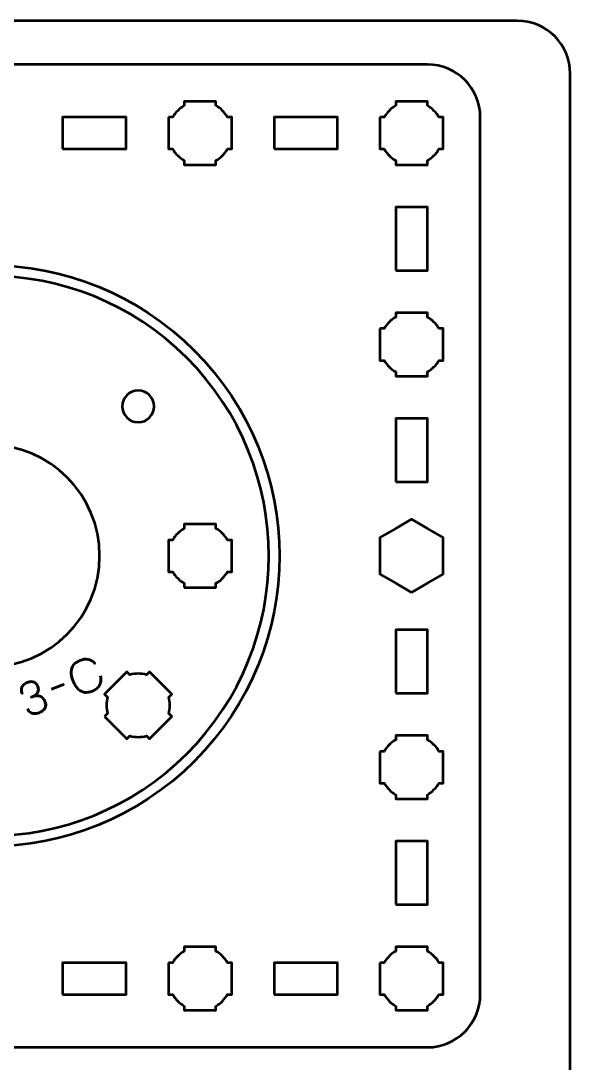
# Model space of a CAD drawing. Header units: centimetres. Extents: x -21 to 0, y -29.7 to 0.
# Drawn here: x -5.2 to 0, y -9.86 to 0 of the extents above; entities that cross this region are included whole.
import ezdxf

# ---------------------------------------------------------------- set-up
doc = ezdxf.new("R2010")
doc.units = ezdxf.units.CM
doc.header["$MEASUREMENT"] = 0
doc.layers.add('Layer 1', color=7, linetype='Continuous')

msp = doc.modelspace()

# ---------------------------------------------------------------- linework, layer by layer
at = {"layer": 'Layer 1', "lineweight": 53}
for points in [[(-4.8, -1.21222), (-4.2, -1.21222), (-4.2, -0.91222), (-4.8, -0.91222), (-4.8, -1.21222)], [(-2.8, -1.21222), (-2.2, -1.21222), (-2.2, -0.91222), (-2.8, -0.91222), (-2.8, -1.21222)], [(-1.65, -2.36222), (-1.35, -2.36222), (-1.35, -1.76222), (-1.65, -1.76222), (-1.65, -2.36222)], [(-1.65, -4.36222), (-1.35, -4.36222), (-1.35, -3.76222), (-1.65, -3.76222), (-1.65, -4.36222)], [(-1.65, -6.36222), (-1.35, -6.36222), (-1.35, -5.76222), (-1.65, -5.76222), (-1.65, -6.36222)], [(-1.65, -8.36222), (-1.35, -8.36222), (-1.35, -7.76222), (-1.65, -7.76222), (-1.65, -8.36222)], [(-4.8, -9.21222), (-4.2, -9.21222), (-4.2, -8.91222), (-4.8, -8.91222), (-4.8, -9.21222)], [(-2.8, -9.21222), (-2.2, -9.21222), (-2.2, -8.91222), (-2.8, -8.91222), (-2.8, -9.21222)]]:
    msp.add_lwpolyline(points, close=True, dxfattribs=at)
at = {"layer": 'Layer 1', "color": 1, "lineweight": 53}
msp.add_open_spline([(-21.00003, -29.19995), (-21.00003, -29.19995), (-21.00003, -2.89992), (-21.00003, -2.89992), (-21.00003, -2.89992), (-21.00003, -2.81709), (-20.93286, -2.74992), (-20.85003, -2.74992), (-20.85003, -2.74992), (-20.7672, -2.74992), (-20.70003, -2.68275), (-20.70003, -2.59992), (-20.70003, -2.59992), (-20.70003, -2.51709), (-20.7672, -2.44992), (-20.85003, -2.44992), (-20.85003, -2.44992), (-20.93286, -2.44992), (-21.00003, -2.38275), (-21.00003, -2.29992), (-21.00003, -2.29992), (-21.00003, -2.21709), (-20.93286, -2.14992), (-20.85003, -2.14992), (-20.85003, -2.14992), (-20.7672, -2.14992), (-20.70003, -2.08275), (-20.70003, -1.99992), (-20.70003, -1.99992), (-20.70003, -1.91709), (-20.7672, -1.84992), (-20.85003, -1.84992), (-20.85003, -1.84992), (-20.93286, -1.84992), (-21.00003, -1.78275), (-21.00003, -1.69992), (-21.00003, -1.69992), (-21.00003, -1.61709), (-20.93286, -1.54992), (-20.85003, -1.54992), (-20.85003, -1.54992), (-20.7672, -1.54992), (-20.70003, -1.48275), (-20.70003, -1.39992), (-20.70003, -1.39992), (-20.70003, -1.31709), (-20.7672, -1.24992), (-20.85003, -1.24992), (-20.85003, -1.24992), (-20.93286, -1.24992), (-21.00003, -1.18275), (-21.00003, -1.09992), (-21.00003, -1.09992), (-21.00003, -1.09992), (-21.00003, -0.49992), (-21.00003, -0.49992), (-21.00003, -0.49992), (-21.00003, -0.22295), (-20.77694, 0.00004), (-20.49994, 0.00004), (-20.49994, 0.00004), (-20.49994, 0.00004), (-0.50008, 0.00004), (-0.50008, 0.00004), (-0.50008, 0.00004), (-0.22294, 0.00004), (0.00002, -0.22295), (0.00002, -0.49992), (0.00002, -0.49992), (0.00002, -0.49992), (0.00002, -29.19995), (0.00002, -29.19995), (0.00002, -29.19995), (0.00002, -29.47695), (-0.22294, -29.70004), (-0.50008, -29.70004), (-0.50008, -29.70004), (-0.50008, -29.70004), (-20.49994, -29.70004), (-20.49994, -29.70004), (-20.49994, -29.70004), (-20.77694, -29.70004), (-21.00003, -29.47695), (-21.00003, -29.19995)], degree=3, knots=[0, 0, 0, 0, 0.047619, 0.047619, 0.047619, 0.047619, 0.0952381, 0.0952381, 0.0952381, 0.0952381, 0.1428571, 0.1428571, 0.1428571, 0.1428571, 0.1904762, 0.1904762, 0.1904762, 0.1904762, 0.2380952, 0.2380952, 0.2380952, 0.2380952, 0.2857143, 0.2857143, 0.2857143, 0.2857143, 0.3333333, 0.3333333, 0.3333333, 0.3333333, 0.3809524, 0.3809524, 0.3809524, 0.3809524, 0.4285714, 0.4285714, 0.4285714, 0.4285714, 0.4761905, 0.4761905, 0.4761905, 0.4761905, 0.5238095, 0.5238095, 0.5238095, 0.5238095, 0.5714286, 0.5714286, 0.5714286, 0.5714286, 0.6190476, 0.6190476, 0.6190476, 0.6190476, 0.6666667, 0.6666667, 0.6666667, 0.6666667, 0.7142857, 0.7142857, 0.7142857, 0.7142857, 0.7619048, 0.7619048, 0.7619048, 0.7619048, 0.8095238, 0.8095238, 0.8095238, 0.8095238, 0.8571429, 0.8571429, 0.8571429, 0.8571429, 0.9047619, 0.9047619, 0.9047619, 0.9047619, 0.952381, 0.952381, 0.952381, 0.952381, 1, 1, 1, 1], dxfattribs=at)
at = {"layer": 'Layer 1', "color": 3, "lineweight": 53}
for points, knots in [([(-10.15, -9.21222), (-10.15, -9.21222), (-10.15, -0.91222), (-10.15, -0.91222), (-10.15, -0.91222), (-10.15, -0.63613), (-9.92609, -0.41222), (-9.65, -0.41222), (-9.65, -0.41222), (-9.65, -0.41222), (-1.35, -0.41222), (-1.35, -0.41222), (-1.35, -0.41222), (-1.07391, -0.41222), (-0.85, -0.63613), (-0.85, -0.91222), (-0.85, -0.91222), (-0.85, -0.91222), (-0.85, -9.21222), (-0.85, -9.21222), (-0.85, -9.21222), (-0.85, -9.48831), (-1.07391, -9.71222), (-1.35, -9.71222), (-1.35, -9.71222), (-1.35, -9.71222), (-9.65, -9.71222), (-9.65, -9.71222), (-9.65, -9.71222), (-9.92609, -9.71222), (-10.15, -9.48831), (-10.15, -9.21222)], [0, 0, 0, 0, 0.125, 0.125, 0.125, 0.125, 0.25, 0.25, 0.25, 0.25, 0.375, 0.375, 0.375, 0.375, 0.5, 0.5, 0.5, 0.5, 0.625, 0.625, 0.625, 0.625, 0.75, 0.75, 0.75, 0.75, 0.875, 0.875, 0.875, 0.875, 1, 1, 1, 1]), ([(-8.04233, -4.01225), (-8.04233, -4.01225), (-8.54996, -4.01225), (-8.54996, -4.01225), (-8.54996, -4.01225), (-8.54996, -4.01225), (-8.54996, -4.96227), (-8.54996, -4.96227), (-8.54996, -4.96227), (-8.54996, -4.96227), (-8.85001, -4.96227), (-8.85001, -4.96227), (-8.85001, -4.96227), (-8.90522, -4.96227), (-8.95001, -5.00706), (-8.95001, -5.06227), (-8.95001, -5.06227), (-8.95001, -5.11748), (-8.90522, -5.16227), (-8.85001, -5.16227), (-8.85001, -5.16227), (-8.85001, -5.16227), (-8.54996, -5.16227), (-8.54996, -5.16227), (-8.54996, -5.16227), (-8.54996, -5.16227), (-8.54996, -6.11224), (-8.54996, -6.11224), (-8.54996, -6.11224), (-8.54996, -6.11224), (-8.04233, -6.11224), (-8.04233, -6.11224), (-8.04233, -6.11224), (-7.90815, -6.43763), (-7.709, -6.74254), (-7.44463, -7.00691), (-7.44463, -7.00691), (-6.37083, -8.0807), (-4.62917, -8.0807), (-3.55537, -7.00691), (-3.55537, -7.00691), (-2.48154, -5.93308), (-2.48154, -4.19142), (-3.55534, -3.11762), (-3.55534, -3.11762), (-4.62917, -2.0438), (-6.37083, -2.0438), (-7.44465, -3.11762), (-7.44465, -3.11762), (-7.70901, -3.38198), (-7.90814, -3.68686), (-8.04233, -4.01225)], [0, 0, 0, 0, 0.0769231, 0.0769231, 0.0769231, 0.0769231, 0.1538462, 0.1538462, 0.1538462, 0.1538462, 0.2307692, 0.2307692, 0.2307692, 0.2307692, 0.3076923, 0.3076923, 0.3076923, 0.3076923, 0.3846154, 0.3846154, 0.3846154, 0.3846154, 0.4615385, 0.4615385, 0.4615385, 0.4615385, 0.5384615, 0.5384615, 0.5384615, 0.5384615, 0.6153846, 0.6153846, 0.6153846, 0.6153846, 0.6923077, 0.6923077, 0.6923077, 0.6923077, 0.7692308, 0.7692308, 0.7692308, 0.7692308, 0.8461538, 0.8461538, 0.8461538, 0.8461538, 0.9230769, 0.9230769, 0.9230769, 0.9230769, 1, 1, 1, 1]), ([(-8.04233, -4.01225), (-8.04233, -4.01225), (-8.54996, -4.01225), (-8.54996, -4.01225), (-8.54996, -4.01225), (-8.54996, -4.01225), (-8.54996, -4.96227), (-8.54996, -4.96227), (-8.54996, -4.96227), (-8.54996, -4.96227), (-8.85001, -4.96227), (-8.85001, -4.96227), (-8.85001, -4.96227), (-8.90522, -4.96227), (-8.95001, -5.00706), (-8.95001, -5.06227), (-8.95001, -5.06227), (-8.95001, -5.11748), (-8.90522, -5.16227), (-8.85001, -5.16227), (-8.85001, -5.16227), (-8.85001, -5.16227), (-8.54996, -5.16227), (-8.54996, -5.16227), (-8.54996, -5.16227), (-8.54996, -5.16227), (-8.54996, -6.11224), (-8.54996, -6.11224), (-8.54996, -6.11224), (-8.54996, -6.11224), (-8.04233, -6.11224), (-8.04233, -6.11224), (-8.04233, -6.11224), (-7.90815, -6.43763), (-7.709, -6.74254), (-7.44463, -7.00691), (-7.44463, -7.00691), (-6.37083, -8.0807), (-4.62917, -8.0807), (-3.55537, -7.00691), (-3.55537, -7.00691), (-2.48154, -5.93308), (-2.48154, -4.19142), (-3.55534, -3.11762), (-3.55534, -3.11762), (-4.62917, -2.0438), (-6.37083, -2.0438), (-7.44465, -3.11762), (-7.44465, -3.11762), (-7.70901, -3.38198), (-7.90814, -3.68686), (-8.04233, -4.01225)], [0, 0, 0, 0, 0.0769231, 0.0769231, 0.0769231, 0.0769231, 0.1538462, 0.1538462, 0.1538462, 0.1538462, 0.2307692, 0.2307692, 0.2307692, 0.2307692, 0.3076923, 0.3076923, 0.3076923, 0.3076923, 0.3846154, 0.3846154, 0.3846154, 0.3846154, 0.4615385, 0.4615385, 0.4615385, 0.4615385, 0.5384615, 0.5384615, 0.5384615, 0.5384615, 0.6153846, 0.6153846, 0.6153846, 0.6153846, 0.6923077, 0.6923077, 0.6923077, 0.6923077, 0.7692308, 0.7692308, 0.7692308, 0.7692308, 0.8461538, 0.8461538, 0.8461538, 0.8461538, 0.9230769, 0.9230769, 0.9230769, 0.9230769, 1, 1, 1, 1]), ([(-7.3738, -3.18845), (-6.3391, -2.15375), (-4.66086, -2.15375), (-3.62613, -3.18848), (-3.62613, -3.18848), (-2.59143, -4.22318), (-2.59143, -5.90142), (-3.62613, -6.93612), (-3.62613, -6.93612), (-4.66086, -7.97084), (-6.3391, -7.97084), (-7.3738, -6.93614), (-7.3738, -6.93614), (-8.40853, -5.90142), (-8.40853, -4.22318), (-7.3738, -3.18845)], [0, 0, 0, 0, 0.25, 0.25, 0.25, 0.25, 0.5, 0.5, 0.5, 0.5, 0.75, 0.75, 0.75, 0.75, 1, 1, 1, 1])]:
    msp.add_open_spline(points, degree=3, knots=knots, dxfattribs=at)
at = {"layer": 'Layer 1', "lineweight": 53}
for points, knots in [([(-3.8, -0.91222), (-3.8, -0.91222), (-3.75985, -0.91222), (-3.75985, -0.91222), (-3.75985, -0.91222), (-3.7335, -0.86669), (-3.69553, -0.82872), (-3.65, -0.80237), (-3.65, -0.80237), (-3.65, -0.80237), (-3.65, -0.76222), (-3.65, -0.76222), (-3.65, -0.76222), (-3.65, -0.76222), (-3.5, -0.76222), (-3.5, -0.76222), (-3.5, -0.76222), (-3.5, -0.76222), (-3.35, -0.76222), (-3.35, -0.76222), (-3.35, -0.76222), (-3.35, -0.76222), (-3.35, -0.80237), (-3.35, -0.80237), (-3.35, -0.80237), (-3.30447, -0.82872), (-3.2665, -0.86669), (-3.24015, -0.91222), (-3.24015, -0.91222), (-3.24015, -0.91222), (-3.2, -0.91222), (-3.2, -0.91222), (-3.2, -0.91222), (-3.2, -0.91222), (-3.2, -1.06222), (-3.2, -1.06222), (-3.2, -1.06222), (-3.2, -1.06222), (-3.2, -1.21222), (-3.2, -1.21222), (-3.2, -1.21222), (-3.2, -1.21222), (-3.24015, -1.21222), (-3.24015, -1.21222), (-3.24015, -1.21222), (-3.2665, -1.25775), (-3.30447, -1.29572), (-3.35, -1.32207), (-3.35, -1.32207), (-3.35, -1.32207), (-3.35, -1.36222), (-3.35, -1.36222), (-3.35, -1.36222), (-3.35, -1.36222), (-3.5, -1.36222), (-3.5, -1.36222), (-3.5, -1.36222), (-3.5, -1.36222), (-3.65, -1.36222), (-3.65, -1.36222), (-3.65, -1.36222), (-3.65, -1.36222), (-3.65, -1.32207), (-3.65, -1.32207), (-3.65, -1.32207), (-3.69553, -1.29572), (-3.7335, -1.25775), (-3.75985, -1.21222), (-3.75985, -1.21222), (-3.75985, -1.21222), (-3.8, -1.21222), (-3.8, -1.21222), (-3.8, -1.21222), (-3.8, -1.21222), (-3.8, -1.06222), (-3.8, -1.06222), (-3.8, -1.06222), (-3.8, -1.06222), (-3.8, -0.91222), (-3.8, -0.91222)], [0, 0, 0, 0, 0.05, 0.05, 0.05, 0.05, 0.1, 0.1, 0.1, 0.1, 0.15, 0.15, 0.15, 0.15, 0.2, 0.2, 0.2, 0.2, 0.25, 0.25, 0.25, 0.25, 0.3, 0.3, 0.3, 0.3, 0.35, 0.35, 0.35, 0.35, 0.4, 0.4, 0.4, 0.4, 0.45, 0.45, 0.45, 0.45, 0.5, 0.5, 0.5, 0.5, 0.55, 0.55, 0.55, 0.55, 0.6, 0.6, 0.6, 0.6, 0.65, 0.65, 0.65, 0.65, 0.7, 0.7, 0.7, 0.7, 0.75, 0.75, 0.75, 0.75, 0.8, 0.8, 0.8, 0.8, 0.85, 0.85, 0.85, 0.85, 0.9, 0.9, 0.9, 0.9, 0.95, 0.95, 0.95, 0.95, 1, 1, 1, 1]), ([(-1.8, -0.91222), (-1.8, -0.91222), (-1.75985, -0.91222), (-1.75985, -0.91222), (-1.75985, -0.91222), (-1.7335, -0.86669), (-1.69553, -0.82872), (-1.65, -0.80237), (-1.65, -0.80237), (-1.65, -0.80237), (-1.65, -0.76222), (-1.65, -0.76222), (-1.65, -0.76222), (-1.65, -0.76222), (-1.5, -0.76222), (-1.5, -0.76222), (-1.5, -0.76222), (-1.5, -0.76222), (-1.35, -0.76222), (-1.35, -0.76222), (-1.35, -0.76222), (-1.35, -0.76222), (-1.35, -0.80237), (-1.35, -0.80237), (-1.35, -0.80237), (-1.30447, -0.82872), (-1.2665, -0.86669), (-1.24015, -0.91222), (-1.24015, -0.91222), (-1.24015, -0.91222), (-1.2, -0.91222), (-1.2, -0.91222), (-1.2, -0.91222), (-1.2, -0.91222), (-1.2, -1.06222), (-1.2, -1.06222), (-1.2, -1.06222), (-1.2, -1.06222), (-1.2, -1.21222), (-1.2, -1.21222), (-1.2, -1.21222), (-1.2, -1.21222), (-1.24015, -1.21222), (-1.24015, -1.21222), (-1.24015, -1.21222), (-1.2665, -1.25775), (-1.30447, -1.29572), (-1.35, -1.32207), (-1.35, -1.32207), (-1.35, -1.32207), (-1.35, -1.36222), (-1.35, -1.36222), (-1.35, -1.36222), (-1.35, -1.36222), (-1.5, -1.36222), (-1.5, -1.36222), (-1.5, -1.36222), (-1.5, -1.36222), (-1.65, -1.36222), (-1.65, -1.36222), (-1.65, -1.36222), (-1.65, -1.36222), (-1.65, -1.32207), (-1.65, -1.32207), (-1.65, -1.32207), (-1.69553, -1.29572), (-1.7335, -1.25775), (-1.75985, -1.21222), (-1.75985, -1.21222), (-1.75985, -1.21222), (-1.8, -1.21222), (-1.8, -1.21222), (-1.8, -1.21222), (-1.8, -1.21222), (-1.8, -1.06222), (-1.8, -1.06222), (-1.8, -1.06222), (-1.8, -1.06222), (-1.8, -0.91222), (-1.8, -0.91222)], [0, 0, 0, 0, 0.05, 0.05, 0.05, 0.05, 0.1, 0.1, 0.1, 0.1, 0.15, 0.15, 0.15, 0.15, 0.2, 0.2, 0.2, 0.2, 0.25, 0.25, 0.25, 0.25, 0.3, 0.3, 0.3, 0.3, 0.35, 0.35, 0.35, 0.35, 0.4, 0.4, 0.4, 0.4, 0.45, 0.45, 0.45, 0.45, 0.5, 0.5, 0.5, 0.5, 0.55, 0.55, 0.55, 0.55, 0.6, 0.6, 0.6, 0.6, 0.65, 0.65, 0.65, 0.65, 0.7, 0.7, 0.7, 0.7, 0.75, 0.75, 0.75, 0.75, 0.8, 0.8, 0.8, 0.8, 0.85, 0.85, 0.85, 0.85, 0.9, 0.9, 0.9, 0.9, 0.95, 0.95, 0.95, 0.95, 1, 1, 1, 1]), ([(-1.8, -2.91222), (-1.8, -2.91222), (-1.75985, -2.91222), (-1.75985, -2.91222), (-1.75985, -2.91222), (-1.7335, -2.86669), (-1.69553, -2.82872), (-1.65, -2.80237), (-1.65, -2.80237), (-1.65, -2.80237), (-1.65, -2.76222), (-1.65, -2.76222), (-1.65, -2.76222), (-1.65, -2.76222), (-1.5, -2.76222), (-1.5, -2.76222), (-1.5, -2.76222), (-1.5, -2.76222), (-1.35, -2.76222), (-1.35, -2.76222), (-1.35, -2.76222), (-1.35, -2.76222), (-1.35, -2.80237), (-1.35, -2.80237), (-1.35, -2.80237), (-1.30447, -2.82872), (-1.2665, -2.86669), (-1.24015, -2.91222), (-1.24015, -2.91222), (-1.24015, -2.91222), (-1.2, -2.91222), (-1.2, -2.91222), (-1.2, -2.91222), (-1.2, -2.91222), (-1.2, -3.06222), (-1.2, -3.06222), (-1.2, -3.06222), (-1.2, -3.06222), (-1.2, -3.21222), (-1.2, -3.21222), (-1.2, -3.21222), (-1.2, -3.21222), (-1.24015, -3.21222), (-1.24015, -3.21222), (-1.24015, -3.21222), (-1.2665, -3.25775), (-1.30447, -3.29572), (-1.35, -3.32207), (-1.35, -3.32207), (-1.35, -3.32207), (-1.35, -3.36222), (-1.35, -3.36222), (-1.35, -3.36222), (-1.35, -3.36222), (-1.5, -3.36222), (-1.5, -3.36222), (-1.5, -3.36222), (-1.5, -3.36222), (-1.65, -3.36222), (-1.65, -3.36222), (-1.65, -3.36222), (-1.65, -3.36222), (-1.65, -3.32207), (-1.65, -3.32207), (-1.65, -3.32207), (-1.69553, -3.29572), (-1.7335, -3.25775), (-1.75985, -3.21222), (-1.75985, -3.21222), (-1.75985, -3.21222), (-1.8, -3.21222), (-1.8, -3.21222), (-1.8, -3.21222), (-1.8, -3.21222), (-1.8, -3.06222), (-1.8, -3.06222), (-1.8, -3.06222), (-1.8, -3.06222), (-1.8, -2.91222), (-1.8, -2.91222)], [0, 0, 0, 0, 0.05, 0.05, 0.05, 0.05, 0.1, 0.1, 0.1, 0.1, 0.15, 0.15, 0.15, 0.15, 0.2, 0.2, 0.2, 0.2, 0.25, 0.25, 0.25, 0.25, 0.3, 0.3, 0.3, 0.3, 0.35, 0.35, 0.35, 0.35, 0.4, 0.4, 0.4, 0.4, 0.45, 0.45, 0.45, 0.45, 0.5, 0.5, 0.5, 0.5, 0.55, 0.55, 0.55, 0.55, 0.6, 0.6, 0.6, 0.6, 0.65, 0.65, 0.65, 0.65, 0.7, 0.7, 0.7, 0.7, 0.75, 0.75, 0.75, 0.75, 0.8, 0.8, 0.8, 0.8, 0.85, 0.85, 0.85, 0.85, 0.9, 0.9, 0.9, 0.9, 0.95, 0.95, 0.95, 0.95, 1, 1, 1, 1]), ([(-4.08578, -3.49807), (-4.00295, -3.49807), (-3.93578, -3.56524), (-3.93578, -3.64807), (-3.93578, -3.64807), (-3.93578, -3.7309), (-4.00295, -3.79807), (-4.08578, -3.79807), (-4.08578, -3.79807), (-4.16861, -3.79807), (-4.23578, -3.7309), (-4.23578, -3.64807), (-4.23578, -3.64807), (-4.23578, -3.56524), (-4.16861, -3.49807), (-4.08578, -3.49807)], [0, 0, 0, 0, 0.25, 0.25, 0.25, 0.25, 0.5, 0.5, 0.5, 0.5, 0.75, 0.75, 0.75, 0.75, 1, 1, 1, 1]), ([(-5.5, -4.01221), (-4.9202, -4.01221), (-4.44999, -4.48242), (-4.44999, -5.06222), (-4.44999, -5.06222), (-4.44999, -5.64202), (-4.9202, -6.11223), (-5.5, -6.11223), (-5.5, -6.11223), (-6.0798, -6.11223), (-6.55001, -5.64202), (-6.55001, -5.06222), (-6.55001, -5.06222), (-6.55001, -4.48242), (-6.0798, -4.01221), (-5.5, -4.01221)], [0, 0, 0, 0, 0.25, 0.25, 0.25, 0.25, 0.5, 0.5, 0.5, 0.5, 0.75, 0.75, 0.75, 0.75, 1, 1, 1, 1]), ([(-1.5, -5.40862), (-1.5, -5.40862), (-1.65001, -5.32202), (-1.65001, -5.32202), (-1.65001, -5.32202), (-1.65001, -5.32202), (-1.8, -5.23542), (-1.8, -5.23542), (-1.8, -5.23542), (-1.8, -5.23542), (-1.8, -5.06221), (-1.8, -5.06221), (-1.8, -5.06221), (-1.8, -5.06221), (-1.8, -4.889), (-1.8, -4.889), (-1.8, -4.889), (-1.8, -4.889), (-1.65001, -4.8024), (-1.65001, -4.8024), (-1.65001, -4.8024), (-1.65001, -4.8024), (-1.5, -4.7158), (-1.5, -4.7158), (-1.5, -4.7158), (-1.5, -4.7158), (-1.34999, -4.8024), (-1.34999, -4.8024), (-1.34999, -4.8024), (-1.34999, -4.8024), (-1.2, -4.889), (-1.2, -4.889), (-1.2, -4.889), (-1.2, -4.889), (-1.2, -5.06221), (-1.2, -5.06221), (-1.2, -5.06221), (-1.2, -5.06221), (-1.2, -5.23542), (-1.2, -5.23542), (-1.2, -5.23542), (-1.2, -5.23542), (-1.34999, -5.32202), (-1.34999, -5.32202), (-1.34999, -5.32202), (-1.34999, -5.32202), (-1.5, -5.40862), (-1.5, -5.40862)], [0, 0, 0, 0, 0.0833333, 0.0833333, 0.0833333, 0.0833333, 0.1666667, 0.1666667, 0.1666667, 0.1666667, 0.25, 0.25, 0.25, 0.25, 0.3333333, 0.3333333, 0.3333333, 0.3333333, 0.4166667, 0.4166667, 0.4166667, 0.4166667, 0.5, 0.5, 0.5, 0.5, 0.5833333, 0.5833333, 0.5833333, 0.5833333, 0.6666667, 0.6666667, 0.6666667, 0.6666667, 0.75, 0.75, 0.75, 0.75, 0.8333333, 0.8333333, 0.8333333, 0.8333333, 0.9166667, 0.9166667, 0.9166667, 0.9166667, 1, 1, 1, 1]), ([(-3.65002, -5.36226), (-3.65002, -5.36226), (-3.65002, -5.32206), (-3.65002, -5.32206), (-3.65002, -5.32206), (-3.69554, -5.29573), (-3.73347, -5.25777), (-3.7598, -5.21226), (-3.7598, -5.21226), (-3.7598, -5.21226), (-3.80002, -5.21226), (-3.80002, -5.21226), (-3.80002, -5.21226), (-3.80002, -5.21226), (-3.80002, -4.91226), (-3.80002, -4.91226), (-3.80002, -4.91226), (-3.80002, -4.91226), (-3.75983, -4.91226), (-3.75983, -4.91226), (-3.75983, -4.91226), (-3.7335, -4.86673), (-3.69555, -4.82874), (-3.65002, -4.80238), (-3.65002, -4.80238), (-3.65002, -4.80238), (-3.65002, -4.76226), (-3.65002, -4.76226), (-3.65002, -4.76226), (-3.65002, -4.76226), (-3.5046, -4.76226), (-3.5046, -4.76226), (-3.5046, -4.76226), (-3.5046, -4.76226), (-3.49995, -4.7622), (-3.49995, -4.7622), (-3.49995, -4.7622), (-3.49995, -4.7622), (-3.49531, -4.76226), (-3.49531, -4.76226), (-3.49531, -4.76226), (-3.49531, -4.76226), (-3.35002, -4.76226), (-3.35002, -4.76226), (-3.35002, -4.76226), (-3.35002, -4.76226), (-3.35002, -4.80233), (-3.35002, -4.80233), (-3.35002, -4.80233), (-3.30445, -4.82868), (-3.26644, -4.86668), (-3.24008, -4.91226), (-3.24008, -4.91226), (-3.24008, -4.91226), (-3.20002, -4.91226), (-3.20002, -4.91226), (-3.20002, -4.91226), (-3.20002, -4.91226), (-3.20002, -5.05554), (-3.20002, -5.05554), (-3.20002, -5.05554), (-3.20002, -5.05554), (-3.19994, -5.06221), (-3.19994, -5.06221), (-3.19994, -5.06221), (-3.19994, -5.06221), (-3.20002, -5.06889), (-3.20002, -5.06889), (-3.20002, -5.06889), (-3.20002, -5.06889), (-3.20002, -5.21226), (-3.20002, -5.21226), (-3.20002, -5.21226), (-3.20002, -5.21226), (-3.24012, -5.21226), (-3.24012, -5.21226), (-3.24012, -5.21226), (-3.26648, -5.2578), (-3.30447, -5.29578), (-3.35002, -5.32211), (-3.35002, -5.32211), (-3.35002, -5.32211), (-3.35002, -5.36226), (-3.35002, -5.36226), (-3.35002, -5.36226), (-3.35002, -5.36226), (-3.65002, -5.36226), (-3.65002, -5.36226)], [0, 0, 0, 0, 0.0454545, 0.0454545, 0.0454545, 0.0454545, 0.0909091, 0.0909091, 0.0909091, 0.0909091, 0.1363636, 0.1363636, 0.1363636, 0.1363636, 0.1818182, 0.1818182, 0.1818182, 0.1818182, 0.2272727, 0.2272727, 0.2272727, 0.2272727, 0.2727273, 0.2727273, 0.2727273, 0.2727273, 0.3181818, 0.3181818, 0.3181818, 0.3181818, 0.3636364, 0.3636364, 0.3636364, 0.3636364, 0.4090909, 0.4090909, 0.4090909, 0.4090909, 0.4545455, 0.4545455, 0.4545455, 0.4545455, 0.5, 0.5, 0.5, 0.5, 0.5454545, 0.5454545, 0.5454545, 0.5454545, 0.5909091, 0.5909091, 0.5909091, 0.5909091, 0.6363636, 0.6363636, 0.6363636, 0.6363636, 0.6818182, 0.6818182, 0.6818182, 0.6818182, 0.7272727, 0.7272727, 0.7272727, 0.7272727, 0.7727273, 0.7727273, 0.7727273, 0.7727273, 0.8181818, 0.8181818, 0.8181818, 0.8181818, 0.8636364, 0.8636364, 0.8636364, 0.8636364, 0.9090909, 0.9090909, 0.9090909, 0.9090909, 0.9545455, 0.9545455, 0.9545455, 0.9545455, 1, 1, 1, 1]), ([(-4.40401, -6.58254), (-4.40401, -6.58254), (-4.37558, -6.55411), (-4.37558, -6.55411), (-4.37558, -6.55411), (-4.38915, -6.50331), (-4.38913, -6.44964), (-4.37557, -6.39884), (-4.37557, -6.39884), (-4.37557, -6.39884), (-4.40401, -6.37041), (-4.40401, -6.37041), (-4.40401, -6.37041), (-4.40401, -6.37041), (-4.19187, -6.15827), (-4.19187, -6.15827), (-4.19187, -6.15827), (-4.19187, -6.15827), (-4.16346, -6.18669), (-4.16346, -6.18669), (-4.16346, -6.18669), (-4.11264, -6.17312), (-4.05895, -6.17309), (-4.00811, -6.18664), (-4.00811, -6.18664), (-4.00811, -6.18664), (-3.97974, -6.15827), (-3.97974, -6.15827), (-3.97974, -6.15827), (-3.97974, -6.15827), (-3.87692, -6.2611), (-3.87692, -6.2611), (-3.87692, -6.2611), (-3.87692, -6.2611), (-3.87358, -6.26435), (-3.87358, -6.26435), (-3.87358, -6.26435), (-3.87358, -6.26435), (-3.87035, -6.26767), (-3.87035, -6.26767), (-3.87035, -6.26767), (-3.87035, -6.26767), (-3.76761, -6.37041), (-3.76761, -6.37041), (-3.76761, -6.37041), (-3.76761, -6.37041), (-3.79594, -6.39874), (-3.79594, -6.39874), (-3.79594, -6.39874), (-3.78235, -6.44959), (-3.78235, -6.50334), (-3.79594, -6.55421), (-3.79594, -6.55421), (-3.79594, -6.55421), (-3.76761, -6.58254), (-3.76761, -6.58254), (-3.76761, -6.58254), (-3.76761, -6.58254), (-3.86893, -6.68385), (-3.86893, -6.68385), (-3.86893, -6.68385), (-3.86893, -6.68385), (-3.87358, -6.68862), (-3.87358, -6.68862), (-3.87358, -6.68862), (-3.87358, -6.68862), (-3.87836, -6.69329), (-3.87836, -6.69329), (-3.87836, -6.69329), (-3.87836, -6.69329), (-3.97974, -6.79467), (-3.97974, -6.79467), (-3.97974, -6.79467), (-3.97974, -6.79467), (-4.0081, -6.76631), (-4.0081, -6.76631), (-4.0081, -6.76631), (-4.05894, -6.77988), (-4.11266, -6.77987), (-4.16348, -6.76628), (-4.16348, -6.76628), (-4.16348, -6.76628), (-4.19187, -6.79467), (-4.19187, -6.79467), (-4.19187, -6.79467), (-4.19187, -6.79467), (-4.40401, -6.58254), (-4.40401, -6.58254)], [0, 0, 0, 0, 0.0454545, 0.0454545, 0.0454545, 0.0454545, 0.0909091, 0.0909091, 0.0909091, 0.0909091, 0.1363636, 0.1363636, 0.1363636, 0.1363636, 0.1818182, 0.1818182, 0.1818182, 0.1818182, 0.2272727, 0.2272727, 0.2272727, 0.2272727, 0.2727273, 0.2727273, 0.2727273, 0.2727273, 0.3181818, 0.3181818, 0.3181818, 0.3181818, 0.3636364, 0.3636364, 0.3636364, 0.3636364, 0.4090909, 0.4090909, 0.4090909, 0.4090909, 0.4545455, 0.4545455, 0.4545455, 0.4545455, 0.5, 0.5, 0.5, 0.5, 0.5454545, 0.5454545, 0.5454545, 0.5454545, 0.5909091, 0.5909091, 0.5909091, 0.5909091, 0.6363636, 0.6363636, 0.6363636, 0.6363636, 0.6818182, 0.6818182, 0.6818182, 0.6818182, 0.7272727, 0.7272727, 0.7272727, 0.7272727, 0.7727273, 0.7727273, 0.7727273, 0.7727273, 0.8181818, 0.8181818, 0.8181818, 0.8181818, 0.8636364, 0.8636364, 0.8636364, 0.8636364, 0.9090909, 0.9090909, 0.9090909, 0.9090909, 0.9545455, 0.9545455, 0.9545455, 0.9545455, 1, 1, 1, 1]), ([(-1.8, -6.91222), (-1.8, -6.91222), (-1.75985, -6.91222), (-1.75985, -6.91222), (-1.75985, -6.91222), (-1.7335, -6.86669), (-1.69553, -6.82872), (-1.65, -6.80237), (-1.65, -6.80237), (-1.65, -6.80237), (-1.65, -6.76222), (-1.65, -6.76222), (-1.65, -6.76222), (-1.65, -6.76222), (-1.5, -6.76222), (-1.5, -6.76222), (-1.5, -6.76222), (-1.5, -6.76222), (-1.35, -6.76222), (-1.35, -6.76222), (-1.35, -6.76222), (-1.35, -6.76222), (-1.35, -6.80237), (-1.35, -6.80237), (-1.35, -6.80237), (-1.30447, -6.82872), (-1.2665, -6.86669), (-1.24015, -6.91222), (-1.24015, -6.91222), (-1.24015, -6.91222), (-1.2, -6.91222), (-1.2, -6.91222), (-1.2, -6.91222), (-1.2, -6.91222), (-1.2, -7.06222), (-1.2, -7.06222), (-1.2, -7.06222), (-1.2, -7.06222), (-1.2, -7.21222), (-1.2, -7.21222), (-1.2, -7.21222), (-1.2, -7.21222), (-1.24015, -7.21222), (-1.24015, -7.21222), (-1.24015, -7.21222), (-1.2665, -7.25775), (-1.30447, -7.29572), (-1.35, -7.32207), (-1.35, -7.32207), (-1.35, -7.32207), (-1.35, -7.36222), (-1.35, -7.36222), (-1.35, -7.36222), (-1.35, -7.36222), (-1.5, -7.36222), (-1.5, -7.36222), (-1.5, -7.36222), (-1.5, -7.36222), (-1.65, -7.36222), (-1.65, -7.36222), (-1.65, -7.36222), (-1.65, -7.36222), (-1.65, -7.32207), (-1.65, -7.32207), (-1.65, -7.32207), (-1.69553, -7.29572), (-1.7335, -7.25775), (-1.75985, -7.21222), (-1.75985, -7.21222), (-1.75985, -7.21222), (-1.8, -7.21222), (-1.8, -7.21222), (-1.8, -7.21222), (-1.8, -7.21222), (-1.8, -7.06222), (-1.8, -7.06222), (-1.8, -7.06222), (-1.8, -7.06222), (-1.8, -6.91222), (-1.8, -6.91222)], [0, 0, 0, 0, 0.05, 0.05, 0.05, 0.05, 0.1, 0.1, 0.1, 0.1, 0.15, 0.15, 0.15, 0.15, 0.2, 0.2, 0.2, 0.2, 0.25, 0.25, 0.25, 0.25, 0.3, 0.3, 0.3, 0.3, 0.35, 0.35, 0.35, 0.35, 0.4, 0.4, 0.4, 0.4, 0.45, 0.45, 0.45, 0.45, 0.5, 0.5, 0.5, 0.5, 0.55, 0.55, 0.55, 0.55, 0.6, 0.6, 0.6, 0.6, 0.65, 0.65, 0.65, 0.65, 0.7, 0.7, 0.7, 0.7, 0.75, 0.75, 0.75, 0.75, 0.8, 0.8, 0.8, 0.8, 0.85, 0.85, 0.85, 0.85, 0.9, 0.9, 0.9, 0.9, 0.95, 0.95, 0.95, 0.95, 1, 1, 1, 1]), ([(-3.8, -8.91222), (-3.8, -8.91222), (-3.75985, -8.91222), (-3.75985, -8.91222), (-3.75985, -8.91222), (-3.7335, -8.86669), (-3.69553, -8.82872), (-3.65, -8.80237), (-3.65, -8.80237), (-3.65, -8.80237), (-3.65, -8.76222), (-3.65, -8.76222), (-3.65, -8.76222), (-3.65, -8.76222), (-3.5, -8.76222), (-3.5, -8.76222), (-3.5, -8.76222), (-3.5, -8.76222), (-3.35, -8.76222), (-3.35, -8.76222), (-3.35, -8.76222), (-3.35, -8.76222), (-3.35, -8.80237), (-3.35, -8.80237), (-3.35, -8.80237), (-3.30447, -8.82872), (-3.2665, -8.86669), (-3.24015, -8.91222), (-3.24015, -8.91222), (-3.24015, -8.91222), (-3.2, -8.91222), (-3.2, -8.91222), (-3.2, -8.91222), (-3.2, -8.91222), (-3.2, -9.06222), (-3.2, -9.06222), (-3.2, -9.06222), (-3.2, -9.06222), (-3.2, -9.21222), (-3.2, -9.21222), (-3.2, -9.21222), (-3.2, -9.21222), (-3.24015, -9.21222), (-3.24015, -9.21222), (-3.24015, -9.21222), (-3.2665, -9.25775), (-3.30447, -9.29572), (-3.35, -9.32207), (-3.35, -9.32207), (-3.35, -9.32207), (-3.35, -9.36222), (-3.35, -9.36222), (-3.35, -9.36222), (-3.35, -9.36222), (-3.5, -9.36222), (-3.5, -9.36222), (-3.5, -9.36222), (-3.5, -9.36222), (-3.65, -9.36222), (-3.65, -9.36222), (-3.65, -9.36222), (-3.65, -9.36222), (-3.65, -9.32207), (-3.65, -9.32207), (-3.65, -9.32207), (-3.69553, -9.29572), (-3.7335, -9.25775), (-3.75985, -9.21222), (-3.75985, -9.21222), (-3.75985, -9.21222), (-3.8, -9.21222), (-3.8, -9.21222), (-3.8, -9.21222), (-3.8, -9.21222), (-3.8, -9.06222), (-3.8, -9.06222), (-3.8, -9.06222), (-3.8, -9.06222), (-3.8, -8.91222), (-3.8, -8.91222)], [0, 0, 0, 0, 0.05, 0.05, 0.05, 0.05, 0.1, 0.1, 0.1, 0.1, 0.15, 0.15, 0.15, 0.15, 0.2, 0.2, 0.2, 0.2, 0.25, 0.25, 0.25, 0.25, 0.3, 0.3, 0.3, 0.3, 0.35, 0.35, 0.35, 0.35, 0.4, 0.4, 0.4, 0.4, 0.45, 0.45, 0.45, 0.45, 0.5, 0.5, 0.5, 0.5, 0.55, 0.55, 0.55, 0.55, 0.6, 0.6, 0.6, 0.6, 0.65, 0.65, 0.65, 0.65, 0.7, 0.7, 0.7, 0.7, 0.75, 0.75, 0.75, 0.75, 0.8, 0.8, 0.8, 0.8, 0.85, 0.85, 0.85, 0.85, 0.9, 0.9, 0.9, 0.9, 0.95, 0.95, 0.95, 0.95, 1, 1, 1, 1]), ([(-1.8, -8.91222), (-1.8, -8.91222), (-1.75985, -8.91222), (-1.75985, -8.91222), (-1.75985, -8.91222), (-1.7335, -8.86669), (-1.69553, -8.82872), (-1.65, -8.80237), (-1.65, -8.80237), (-1.65, -8.80237), (-1.65, -8.76222), (-1.65, -8.76222), (-1.65, -8.76222), (-1.65, -8.76222), (-1.5, -8.76222), (-1.5, -8.76222), (-1.5, -8.76222), (-1.5, -8.76222), (-1.35, -8.76222), (-1.35, -8.76222), (-1.35, -8.76222), (-1.35, -8.76222), (-1.35, -8.80237), (-1.35, -8.80237), (-1.35, -8.80237), (-1.30447, -8.82872), (-1.2665, -8.86669), (-1.24015, -8.91222), (-1.24015, -8.91222), (-1.24015, -8.91222), (-1.2, -8.91222), (-1.2, -8.91222), (-1.2, -8.91222), (-1.2, -8.91222), (-1.2, -9.06222), (-1.2, -9.06222), (-1.2, -9.06222), (-1.2, -9.06222), (-1.2, -9.21222), (-1.2, -9.21222), (-1.2, -9.21222), (-1.2, -9.21222), (-1.24015, -9.21222), (-1.24015, -9.21222), (-1.24015, -9.21222), (-1.2665, -9.25775), (-1.30447, -9.29572), (-1.35, -9.32207), (-1.35, -9.32207), (-1.35, -9.32207), (-1.35, -9.36222), (-1.35, -9.36222), (-1.35, -9.36222), (-1.35, -9.36222), (-1.5, -9.36222), (-1.5, -9.36222), (-1.5, -9.36222), (-1.5, -9.36222), (-1.65, -9.36222), (-1.65, -9.36222), (-1.65, -9.36222), (-1.65, -9.36222), (-1.65, -9.32207), (-1.65, -9.32207), (-1.65, -9.32207), (-1.69553, -9.29572), (-1.7335, -9.25775), (-1.75985, -9.21222), (-1.75985, -9.21222), (-1.75985, -9.21222), (-1.8, -9.21222), (-1.8, -9.21222), (-1.8, -9.21222), (-1.8, -9.21222), (-1.8, -9.06222), (-1.8, -9.06222), (-1.8, -9.06222), (-1.8, -9.06222), (-1.8, -8.91222), (-1.8, -8.91222)], [0, 0, 0, 0, 0.05, 0.05, 0.05, 0.05, 0.1, 0.1, 0.1, 0.1, 0.15, 0.15, 0.15, 0.15, 0.2, 0.2, 0.2, 0.2, 0.25, 0.25, 0.25, 0.25, 0.3, 0.3, 0.3, 0.3, 0.35, 0.35, 0.35, 0.35, 0.4, 0.4, 0.4, 0.4, 0.45, 0.45, 0.45, 0.45, 0.5, 0.5, 0.5, 0.5, 0.55, 0.55, 0.55, 0.55, 0.6, 0.6, 0.6, 0.6, 0.65, 0.65, 0.65, 0.65, 0.7, 0.7, 0.7, 0.7, 0.75, 0.75, 0.75, 0.75, 0.8, 0.8, 0.8, 0.8, 0.85, 0.85, 0.85, 0.85, 0.9, 0.9, 0.9, 0.9, 0.95, 0.95, 0.95, 0.95, 1, 1, 1, 1])]:
    msp.add_open_spline(points, degree=3, knots=knots, dxfattribs=at)
at = {"layer": 'Layer 1', "color": 5, "lineweight": 53}
for points, knots in [([(-4.4411, -6.19638), (-4.4363, -6.22056), (-4.43606, -6.24201), (-4.44052, -6.26067), (-4.44052, -6.26067), (-4.44499, -6.27933), (-4.45389, -6.29541), (-4.46713, -6.30891), (-4.46713, -6.30891), (-4.48037, -6.32241), (-4.49775, -6.33348), (-4.51921, -6.34211), (-4.51921, -6.34211), (-4.54533, -6.35275), (-4.5695, -6.35663), (-4.59184, -6.35375), (-4.59184, -6.35375), (-4.61418, -6.35088), (-4.63441, -6.34068), (-4.6526, -6.32316), (-4.6526, -6.32316), (-4.67079, -6.30558), (-4.68666, -6.28018), (-4.7002, -6.24676), (-4.7002, -6.24676), (-4.71359, -6.21341), (-4.71983, -6.18414), (-4.71898, -6.15889), (-4.71898, -6.15889), (-4.71805, -6.13364), (-4.7106, -6.11225), (-4.69654, -6.0946), (-4.69654, -6.0946), (-4.68249, -6.07694), (-4.6624, -6.06294), (-4.63627, -6.05244), (-4.63627, -6.05244), (-4.60837, -6.04103), (-4.58259, -6.0376), (-4.55892, -6.04196), (-4.55892, -6.04196), (-4.53525, -6.04633), (-4.51399, -6.05929), (-4.49512, -6.08083), (-4.49512, -6.08083), (-4.51399, -6.05929), (-4.53525, -6.04633), (-4.55892, -6.04196), (-4.55892, -6.04196), (-4.58259, -6.0376), (-4.60837, -6.04103), (-4.63627, -6.05244), (-4.63627, -6.05244), (-4.6624, -6.06294), (-4.68249, -6.07694), (-4.69654, -6.0946), (-4.69654, -6.0946), (-4.7106, -6.11225), (-4.71805, -6.13364), (-4.71898, -6.15889), (-4.71898, -6.15889), (-4.71983, -6.18414), (-4.71359, -6.21341), (-4.7002, -6.24676), (-4.7002, -6.24676), (-4.68666, -6.28018), (-4.67079, -6.30558), (-4.6526, -6.32316), (-4.6526, -6.32316), (-4.63441, -6.34068), (-4.61418, -6.35088), (-4.59184, -6.35375), (-4.59184, -6.35375), (-4.5695, -6.35663), (-4.54533, -6.35275), (-4.51921, -6.34211), (-4.51921, -6.34211), (-4.49775, -6.33348), (-4.48037, -6.32241), (-4.46713, -6.30891), (-4.46713, -6.30891), (-4.45389, -6.29541), (-4.44499, -6.27933), (-4.44052, -6.26067), (-4.44052, -6.26067), (-4.43606, -6.24201), (-4.4363, -6.22056), (-4.4411, -6.19638)], [0, 0, 0, 0, 0.0454545, 0.0454545, 0.0454545, 0.0454545, 0.0909091, 0.0909091, 0.0909091, 0.0909091, 0.1363636, 0.1363636, 0.1363636, 0.1363636, 0.1818182, 0.1818182, 0.1818182, 0.1818182, 0.2272727, 0.2272727, 0.2272727, 0.2272727, 0.2727273, 0.2727273, 0.2727273, 0.2727273, 0.3181818, 0.3181818, 0.3181818, 0.3181818, 0.3636364, 0.3636364, 0.3636364, 0.3636364, 0.4090909, 0.4090909, 0.4090909, 0.4090909, 0.4545455, 0.4545455, 0.4545455, 0.4545455, 0.5, 0.5, 0.5, 0.5, 0.5454545, 0.5454545, 0.5454545, 0.5454545, 0.5909091, 0.5909091, 0.5909091, 0.5909091, 0.6363636, 0.6363636, 0.6363636, 0.6363636, 0.6818182, 0.6818182, 0.6818182, 0.6818182, 0.7272727, 0.7272727, 0.7272727, 0.7272727, 0.7727273, 0.7727273, 0.7727273, 0.7727273, 0.8181818, 0.8181818, 0.8181818, 0.8181818, 0.8636364, 0.8636364, 0.8636364, 0.8636364, 0.9090909, 0.9090909, 0.9090909, 0.9090909, 0.9545455, 0.9545455, 0.9545455, 0.9545455, 1, 1, 1, 1]), ([(-5.1324, -6.50826), (-5.12659, -6.52227), (-5.11836, -6.53336), (-5.10764, -6.54135), (-5.10764, -6.54135), (-5.09684, -6.54935), (-5.08426, -6.5539), (-5.0698, -6.55502), (-5.0698, -6.55502), (-5.05534, -6.55613), (-5.03965, -6.5533), (-5.0228, -6.54661), (-5.0228, -6.54661), (-5.0102, -6.54157), (-4.99928, -6.53552), (-4.99005, -6.52862), (-4.99005, -6.52862), (-4.98081, -6.52171), (-4.97354, -6.5138), (-4.9684, -6.50496), (-4.9684, -6.50496), (-4.96324, -6.49612), (-4.96054, -6.48633), (-4.96016, -6.47547), (-4.96016, -6.47547), (-4.95978, -6.46461), (-4.96222, -6.45266), (-4.9674, -6.43977), (-4.9674, -6.43977), (-4.9743, -6.42242), (-4.98371, -6.40929), (-4.99549, -6.4003), (-4.99549, -6.4003), (-5.00733, -6.39131), (-5.02176, -6.38673), (-5.03883, -6.38652), (-5.03883, -6.38652), (-5.05584, -6.38636), (-5.07577, -6.39085), (-5.0985, -6.40003), (-5.0985, -6.40003), (-5.08157, -6.39327), (-5.06796, -6.38591), (-5.05774, -6.37809), (-5.05774, -6.37809), (-5.04744, -6.37021), (-5.04003, -6.36194), (-5.03551, -6.35331), (-5.03551, -6.35331), (-5.03091, -6.34459), (-5.02873, -6.33566), (-5.02886, -6.32649), (-5.02886, -6.32649), (-5.02906, -6.31731), (-5.03102, -6.30798), (-5.03496, -6.29856), (-5.03496, -6.29856), (-5.03869, -6.28907), (-5.04356, -6.28077), (-5.04942, -6.27374), (-5.04942, -6.27374), (-5.05528, -6.26663), (-5.06229, -6.2612), (-5.07052, -6.25747), (-5.07052, -6.25747), (-5.07867, -6.25366), (-5.08804, -6.25195), (-5.09869, -6.25228), (-5.09869, -6.25228), (-5.10936, -6.25261), (-5.1213, -6.25547), (-5.13469, -6.26079), (-5.13469, -6.26079), (-5.14785, -6.26618), (-5.15864, -6.27278), (-5.16696, -6.28055), (-5.16696, -6.28055), (-5.17521, -6.28831), (-5.18129, -6.29687), (-5.18517, -6.30607), (-5.18517, -6.30607), (-5.189, -6.31528), (-5.19077, -6.32479), (-5.19057, -6.3346), (-5.19057, -6.3346), (-5.19031, -6.34441), (-5.18827, -6.35402), (-5.18447, -6.36351), (-5.18447, -6.36351), (-5.18827, -6.35402), (-5.19031, -6.34441), (-5.19057, -6.3346), (-5.19057, -6.3346), (-5.19077, -6.32479), (-5.189, -6.31528), (-5.18517, -6.30607), (-5.18517, -6.30607), (-5.18129, -6.29687), (-5.17521, -6.28831), (-5.16696, -6.28055), (-5.16696, -6.28055), (-5.15864, -6.27278), (-5.14785, -6.26618), (-5.13469, -6.26079), (-5.13469, -6.26079), (-5.1213, -6.25547), (-5.10936, -6.25261), (-5.09869, -6.25228), (-5.09869, -6.25228), (-5.08804, -6.25195), (-5.07867, -6.25366), (-5.07052, -6.25747), (-5.07052, -6.25747), (-5.06229, -6.2612), (-5.05528, -6.26663), (-5.04942, -6.27374), (-5.04942, -6.27374), (-5.04356, -6.28077), (-5.03869, -6.28907), (-5.03496, -6.29856), (-5.03496, -6.29856), (-5.03102, -6.30798), (-5.02906, -6.31731), (-5.02886, -6.32649), (-5.02886, -6.32649), (-5.02873, -6.33566), (-5.03091, -6.34459), (-5.03551, -6.35331), (-5.03551, -6.35331), (-5.04003, -6.36194), (-5.04744, -6.37021), (-5.05774, -6.37809), (-5.05774, -6.37809), (-5.06796, -6.38591), (-5.08157, -6.39327), (-5.0985, -6.40003), (-5.0985, -6.40003), (-5.07577, -6.39085), (-5.05584, -6.38636), (-5.03883, -6.38652), (-5.03883, -6.38652), (-5.02176, -6.38673), (-5.00733, -6.39131), (-4.99549, -6.4003), (-4.99549, -6.4003), (-4.98371, -6.40929), (-4.9743, -6.42242), (-4.9674, -6.43977), (-4.9674, -6.43977), (-4.96222, -6.45266), (-4.95978, -6.46461), (-4.96016, -6.47547), (-4.96016, -6.47547), (-4.96054, -6.48633), (-4.96324, -6.49612), (-4.9684, -6.50496), (-4.9684, -6.50496), (-4.97354, -6.5138), (-4.98081, -6.52171), (-4.99005, -6.52862), (-4.99005, -6.52862), (-4.99928, -6.53552), (-5.0102, -6.54157), (-5.0228, -6.54661), (-5.0228, -6.54661), (-5.03965, -6.5533), (-5.05534, -6.55613), (-5.0698, -6.55502), (-5.0698, -6.55502), (-5.08426, -6.5539), (-5.09684, -6.54935), (-5.10764, -6.54135), (-5.10764, -6.54135), (-5.11836, -6.53336), (-5.12659, -6.52227), (-5.1324, -6.50826)], [0, 0, 0, 0, 0.0227273, 0.0227273, 0.0227273, 0.0227273, 0.0454545, 0.0454545, 0.0454545, 0.0454545, 0.0681818, 0.0681818, 0.0681818, 0.0681818, 0.0909091, 0.0909091, 0.0909091, 0.0909091, 0.1136364, 0.1136364, 0.1136364, 0.1136364, 0.1363636, 0.1363636, 0.1363636, 0.1363636, 0.1590909, 0.1590909, 0.1590909, 0.1590909, 0.1818182, 0.1818182, 0.1818182, 0.1818182, 0.2045455, 0.2045455, 0.2045455, 0.2045455, 0.2272727, 0.2272727, 0.2272727, 0.2272727, 0.25, 0.25, 0.25, 0.25, 0.2727273, 0.2727273, 0.2727273, 0.2727273, 0.2954545, 0.2954545, 0.2954545, 0.2954545, 0.3181818, 0.3181818, 0.3181818, 0.3181818, 0.3409091, 0.3409091, 0.3409091, 0.3409091, 0.3636364, 0.3636364, 0.3636364, 0.3636364, 0.3863636, 0.3863636, 0.3863636, 0.3863636, 0.4090909, 0.4090909, 0.4090909, 0.4090909, 0.4318182, 0.4318182, 0.4318182, 0.4318182, 0.4545455, 0.4545455, 0.4545455, 0.4545455, 0.4772727, 0.4772727, 0.4772727, 0.4772727, 0.5, 0.5, 0.5, 0.5, 0.5227273, 0.5227273, 0.5227273, 0.5227273, 0.5454545, 0.5454545, 0.5454545, 0.5454545, 0.5681818, 0.5681818, 0.5681818, 0.5681818, 0.5909091, 0.5909091, 0.5909091, 0.5909091, 0.6136364, 0.6136364, 0.6136364, 0.6136364, 0.6363636, 0.6363636, 0.6363636, 0.6363636, 0.6590909, 0.6590909, 0.6590909, 0.6590909, 0.6818182, 0.6818182, 0.6818182, 0.6818182, 0.7045455, 0.7045455, 0.7045455, 0.7045455, 0.7272727, 0.7272727, 0.7272727, 0.7272727, 0.75, 0.75, 0.75, 0.75, 0.7727273, 0.7727273, 0.7727273, 0.7727273, 0.7954545, 0.7954545, 0.7954545, 0.7954545, 0.8181818, 0.8181818, 0.8181818, 0.8181818, 0.8409091, 0.8409091, 0.8409091, 0.8409091, 0.8636364, 0.8636364, 0.8636364, 0.8636364, 0.8863636, 0.8863636, 0.8863636, 0.8863636, 0.9090909, 0.9090909, 0.9090909, 0.9090909, 0.9318182, 0.9318182, 0.9318182, 0.9318182, 0.9545455, 0.9545455, 0.9545455, 0.9545455, 0.9772727, 0.9772727, 0.9772727, 0.9772727, 1, 1, 1, 1]), ([(-4.90613, -6.3247), (-4.90613, -6.3247), (-4.79191, -6.27856), (-4.79191, -6.27856), (-4.79191, -6.27856), (-4.79191, -6.27856), (-4.90613, -6.3247), (-4.90613, -6.3247)], [0, 0, 0, 0, 0.5, 0.5, 0.5, 0.5, 1, 1, 1, 1])]:
    msp.add_open_spline(points, degree=3, knots=knots, dxfattribs=at)

doc.saveas('drawing.dxf')
